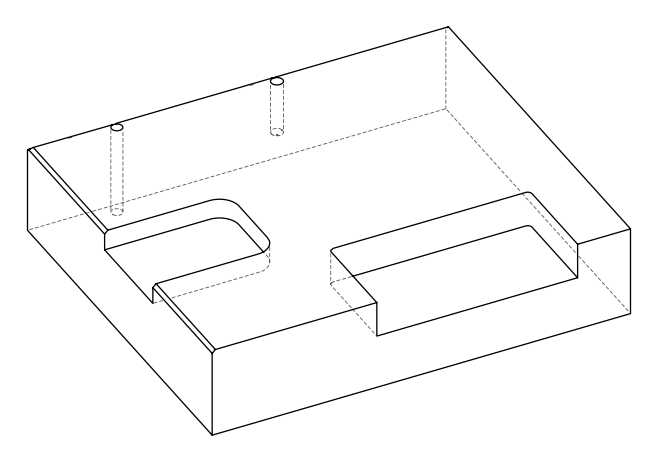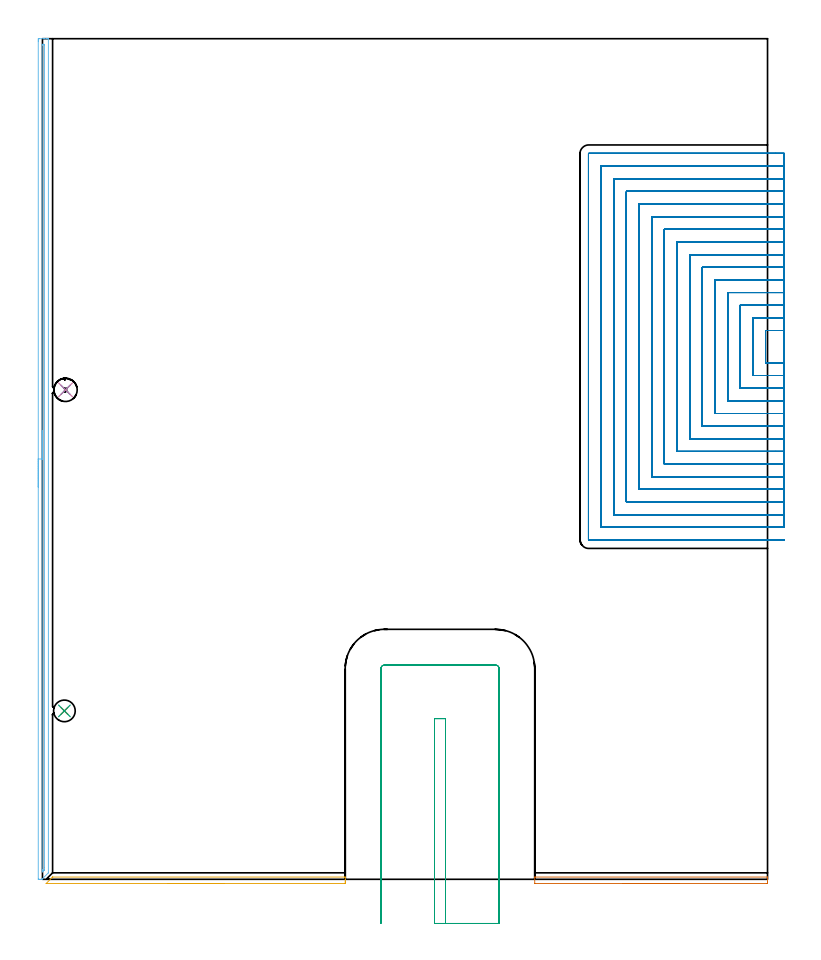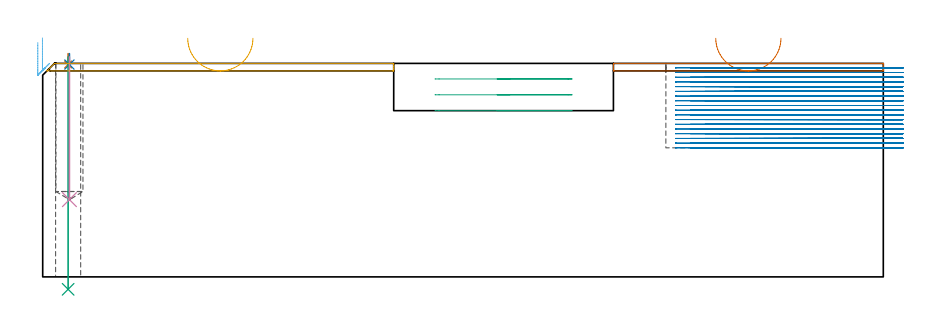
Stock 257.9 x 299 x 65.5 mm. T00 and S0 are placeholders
(PLAN: 9 operations, 5 tool changes, 169.8 min)
(1 SPOT_DRILL | STEP1HOLE | NXT0321_9005460120000 | 0.03 min | 0 mm3)
(2 SPOT_DRILL_1 | STEP1POCKET | NXT0321_9005460120000 | 0.03 min | 0 mm3)
(3 DRILL_THROUGH_HOLE_INTO_CENTER | STEP1HOLE | UGT0301_196 | 0.29 min | 3036 mm3)
(4 DRILL_BLIND_HOLE_INTO_CENTER | STEP1POCKET | UGT0301_200 | 0.18 min | 2163 mm3)
(5 AREA_MILL | FG_CHAMFER_SURFACE | UGT0205_001 | 1 min | 294 mm3)
(6 AREA_MILL_1 | FG_CHAMFER_SURFACE_1 | UGT0205_001 | 4.92 min | 1929 mm3)
(7 AREA_MILL_2 | FG_CHAMFER_SURFACE_2 | UGT0205_001 | 0.81 min | 224 mm3)
(8 MILL_SLOT | SLOT_PARTIAL_RECTANGULAR | NXT0201_008 | Follow Part, ap 1.5, ae 75% | 159.95 min | 247814 mm3)
(9 MILL_SLOT_1 | SLOT_PARTIAL_RECTANGULAR_1 | UGT0201_109 | Follow Part, ap 6.35, ae 75% | 2.6 min | 85688 mm3)
(TOOL NXT0321_9005460120000 | NC Spot Drill, 142deg, 12mm, Carbide, Uncoated | D12 PA142 FL30 Z2)
(TOOL UGT0301_196 | Twist Drill 7.7 mm | D7.7 PA118 FL73 Z2)
(TOOL UGT0301_200 | Twist Drill 8.3 mm | D8.3 PA118 FL72 Z2)
(TOOL UGT0205_001 | Chamfer Mill 20 x 3 x 45 deg. | D20 FL50 Z2)
(TOOL NXT0201_008 | ENDMILL 6mm [2P460-0600-NA 1630] | D6 FL26 Z6)
(TOOL UGT0201_109 | End Mill 25.4 mm | D25.4 FL25 Z2)
(OP 1 SPOT_DRILL)
G17 G21 G94 G90
T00 M6
G54
G17 G0 G90 X7.8 Y59.9 S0 M3
G43 Z75.5 H0
G94 G81 G98 Z65.169 F250. R68.5
G80
M5
M2
(OP 2 SPOT_DRILL_1)
G17 G21 G94 G90
T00 M6
G54
G17 G0 G90 X8.2 Y174.1 S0 M3
G43 Z75.5 H0
G94 G81 G98 Z65.143 F250. R68.5
G80
M5
M2
(OP 3 DRILL_THROUGH_HOLE_INTO_CENTER)
G17 G21 G94 G90
T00 M6
G54
G17 G0 G90 X7.8 Y59.9 S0 M3
G43 Z75.5 H0
G94 G73 G98 Z-3.813 F250. Q6.931 R67.5
G80
M5
M2
(OP 4 DRILL_BLIND_HOLE_INTO_CENTER)
G17 G21 G94 G90
T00 M6
G54
G17 G0 G90 X8.2 Y174.1 S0 M3
G43 Z75.5 H0
G94 G81 G98 Z23.7 F250. R67.5
G80
M5
M2
(OP 5 AREA_MILL)
G17 G21 G94 G90
T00 M6
G54
G17 G0 G90 X64.5 Y-1.5 S1061 M3
G43 Z75.5 H0
Z73.2
G94 G1 X64.462 Z72.328 F250.
X64.348 Z71.464
X64.159 Z70.612
X63.897 Z69.78
X63.563 Z68.974
X63.16 Z68.2
X62.692 Z67.464
X62.16 Z66.772
X61.571 Z66.129
X60.928 Z65.54
X60.236 Z65.008
X59.5 Z64.54
X58.726 Z64.137
X57.92 Z63.803
X57.088 Z63.541
X56.236 Z63.352
X55.372 Z63.238
X54.5 Z63.2
X1.383
X1.305 Y-1.497
X1.31 Y-1.489 Z63.208
X3.467 Y0.668 Z65.366
X3.575 Y0.773 Z65.469
X3.605 Y0.795 Z65.49
X3.677 Y0.8 Z65.5
X107.552
X107.69 Y0.797 Z65.488
X107.696 Y0.709 Z65.401
X107.7 Y0.613 Z65.312
Y-0.058 Z64.641
Y-0.642 Z64.058
X107.699 Y-1.219 Z63.477
X107.697 Y-1.493 Z63.204
X107.693 Y-1.495 Z63.202
X107.552 Y-1.499 Z63.201
X107.408 Y-1.5 Z63.2
X54.5
X53.628 Z63.238
X52.764 Z63.352
X51.912 Z63.541
X51.08 Z63.803
X50.274 Z64.137
X49.5 Z64.54
X48.764 Z65.008
X48.072 Z65.54
X47.429 Z66.129
X46.84 Z66.772
X46.308 Z67.464
X45.84 Z68.2
X45.437 Z68.974
X45.103 Z69.78
X44.841 Z70.612
X44.652 Z71.464
X44.538 Z72.328
X44.5 Z73.2
G0 Z75.5
M5
M2
(OP 6 AREA_MILL_1)
G17 G21 G94 G90
T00 M6
G54
G17 G0 G90 X-1.5 Y139.5 S1061 M3
G43 Z75.5 H0
Z71.9
G94 G1 Y139.538 Z71.028 F250.
Y139.652 Z70.164
Y139.841 Z69.312
Y140.103 Z68.48
Y140.437 Z67.674
Y140.84 Z66.9
Y141.309 Z66.164
Y141.84 Z65.472
Y142.429 Z64.829
Y143.072 Z64.24
Y143.764 Z63.708
Y144.5 Z63.24
Y145.274 Z62.837
Y146.08 Z62.503
Y146.912 Z62.241
Y147.764 Z62.052
Y148.628 Z61.938
Y149.5 Z61.9
Y297.958
X-1.499 Y298.371 Z61.901
X-1.494 Y298.847 Z61.902
X-1.491 Y298.991 Z61.905
X-1.025 Y299. Z62.37
X0.383 Z63.779
X0.742 Z64.137
X1.46 Z64.859
X1.714 Z65.113
X2.087 Y298.993 Z65.478
X2.097 Y298.991 Z65.488
X2.1 Y298.818 Z65.5
Y2.417
X2.095 Y2.304 Z65.49
X2.079 Y2.279 Z65.478
X0.11 Y0.309 Z63.508
X-0.018 Y0.182 Z63.38
X-0.142 Y0.061 Z63.257
X-0.195 Y0.01 Z63.202
X-0.499 Y0.001 Z62.895
X-0.86 Y0. Z62.54
X-1.19 Z62.21
X-1.268 Z62.131
X-1.493 Y0.01 Z61.905
X-1.5 Y0.066 Z61.9
Y149.5
X-0.086 Z63.314
X-0.085 Y296.583 Z63.315
X-0.08 Y296.972 Z63.32
X-0.079 Y296.989 Z63.321
X-0.065 Y296.992 Z63.335
X-0.029 Y296.997 Z63.371
X0.025 Y296.999 Z63.425
X0.094 Z63.494
X0.332 Y296.998 Z63.732
X0.571 Y296.99 Z63.971
X0.679 Y296.971 Z64.079
X0.685 Y296.64 Z64.085
Y296.583
X0.686 Y4.149 Z64.086
X0.681 Y3.373 Z64.081
X0.679 Y3.344 Z64.079
X0.656 Y3.311 Z64.056
X0.617 Y3.27 Z64.017
X0.251 Y2.913 Z63.651
X-0.079 Y2.599 Z63.321
X-0.085 Y3.254 Z63.315
Y3.311
X-0.086 Y149.5 Z63.314
Y150.372 Z63.352
Y151.237 Z63.466
Y152.088 Z63.655
Y152.92 Z63.917
Y153.726 Z64.251
Y154.5 Z64.654
Y155.236 Z65.123
Y155.928 Z65.654
Y156.571 Z66.243
Y157.16 Z66.886
Y157.692 Z67.578
Y158.16 Z68.314
Y158.563 Z69.088
Y158.897 Z69.894
Y159.159 Z70.726
Y159.348 Z71.578
Y159.462 Z72.443
Y159.5 Z73.314
G0 Z75.5
M5
M2
(OP 7 AREA_MILL_2)
G17 G21 G94 G90
T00 M6
G54
G17 G0 G90 X226.5 Y-1.5 S1061 M3
G43 Z75.5 H0
Z73.2
G94 G1 X226.462 Z72.328 F250.
X226.348 Z71.463
X226.159 Z70.612
X225.897 Z69.78
X225.563 Z68.974
X225.16 Z68.2
X224.691 Z67.464
X224.16 Z66.772
X223.571 Z66.129
X222.928 Z65.54
X222.236 Z65.008
X221.5 Z64.54
X220.726 Z64.137
X219.92 Z63.803
X219.088 Z63.541
X218.236 Z63.352
X217.372 Z63.238
X216.5 Z63.2
X175.344
X175.201 Y-1.497 Z63.203
X175.103 Y-1.491 Z63.206
X175.1 Y-1.417 Z63.28
X175.101 Y0.673 Z65.372
X175.11 Y0.797 Z65.489
X175.201 Y0.8 Z65.5
X257.799
X257.89 Y0.797 Z65.489
X257.9 Y0.672 Z65.37
Y-0.823 Z63.875
Y-1.219 Z63.477
Y-1.417 Z63.28
X257.897 Y-1.491 Z63.206
X257.799 Y-1.5 Z63.2
X216.5
X215.628 Z63.238
X214.763 Z63.352
X213.912 Z63.541
X213.08 Z63.803
X212.274 Z64.137
X211.5 Z64.54
X210.764 Z65.008
X210.072 Z65.54
X209.429 Z66.129
X208.84 Z66.772
X208.308 Z67.464
X207.84 Z68.2
X207.437 Z68.974
X207.103 Z69.78
X206.841 Z70.612
X206.652 Z71.464
X206.538 Z72.328
X206.5 Z73.2
G0 Z75.5
M5
M2
(OP 8 MILL_SLOT)
G17 G21 G94 G90
T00 M6
G54
G17 G0 G90 X263.9 Y195.2 S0 M3
G43 Z75.586 H1
Z64.142
G94 G1 X260.9 F250.
X257.2 F500.
Y183.7
X260.9
X263.9 F250.
Y199.7
X260.9
X252.7 F500.
Y179.2
X260.9
X263.9 F250.
Y204.2
X260.9
X248.2 F500.
Y174.7
X260.9
X263.9 F250.
Y208.7
X260.9
X243.7 F500.
Y170.2
X260.9
X263.9 F250.
Y213.2
X260.9
X239.2 F500.
Y165.7
X260.9
X263.9 F250.
Y217.7
X260.9
X234.7 F500.
Y161.2
X260.9
X263.9 F250.
Y222.2
X260.9
X230.2 F500.
Y156.7
X260.9
X263.9 F250.
Y226.7
X260.9
X225.7 F500.
Y152.2
X260.9
X263.9 F250.
Y231.2
X260.9
X221.2 F500.
Y147.7
X260.9
X263.9 F250.
Y235.7
X260.9
X216.7 F500.
Y143.2
X260.9
X263.9 F250.
Y240.2
X260.9
X212.2 F500.
Y138.7
X260.9
X263.9 F250.
Y244.7
X260.9
X207.7 F500.
Y134.2
X260.9
X263.9 F250.
Y249.2
X260.9
X203.2 F500.
Y129.7
X260.9
X263.9 F250.
Y253.7
X260.9
X198.7 F500.
Y125.2
X260.9
X263.9 F250.
Y258.2
X260.9
X194.3 F500.
X194.245 Y258.195
X194.205 Y258.155
X194.2 Y258.1
Y120.8
X194.205 Y120.745
X194.245 Y120.705
X194.3 Y120.7
X260.9
X263.9 F250.
G0 Y195.2 Z62.698
G1 X260.9
X257.2 F500.
Y183.7
X260.9
X263.9 F250.
Y199.7
X260.9
X252.7 F500.
Y179.2
X260.9
X263.9 F250.
Y204.2
X260.9
X248.2 F500.
Y174.7
X260.9
X263.9 F250.
Y208.7
X260.9
X243.7 F500.
Y170.2
X260.9
X263.9 F250.
Y213.2
X260.9
X239.2 F500.
Y165.7
X260.9
X263.9 F250.
Y217.7
X260.9
X234.7 F500.
Y161.2
X260.9
X263.9 F250.
Y222.2
X260.9
X230.2 F500.
Y156.7
X260.9
X263.9 F250.
Y226.7
X260.9
X225.7 F500.
Y152.2
X260.9
X263.9 F250.
Y231.2
X260.9
X221.2 F500.
Y147.7
X260.9
X263.9 F250.
Y235.7
X260.9
X216.7 F500.
Y143.2
X260.9
X263.9 F250.
Y240.2
X260.9
X212.2 F500.
Y138.7
X260.9
X263.9 F250.
Y244.7
X260.9
X207.7 F500.
Y134.2
X260.9
X263.9 F250.
Y249.2
X260.9
X203.2 F500.
Y129.7
X260.9
X263.9 F250.
Y253.7
X260.9
X198.7 F500.
Y125.2
X260.9
X263.9 F250.
Y258.2
X260.9
X194.3 F500.
X194.245 Y258.195
X194.205 Y258.155
X194.2 Y258.1
Y120.8
X194.205 Y120.745
X194.245 Y120.705
X194.3 Y120.7
X260.9
X263.9 F250.
G0 Y195.2 Z61.255
G1 X260.9
X257.2 F500.
Y183.7
X260.9
X263.9 F250.
Y199.7
X260.9
X252.7 F500.
Y179.2
X260.9
X263.9 F250.
Y204.2
X260.9
X248.2 F500.
Y174.7
X260.9
X263.9 F250.
Y208.7
X260.9
X243.7 F500.
Y170.2
X260.9
X263.9 F250.
Y213.2
X260.9
X239.2 F500.
Y165.7
X260.9
X263.9 F250.
Y217.7
X260.9
X234.7 F500.
Y161.2
X260.9
X263.9 F250.
Y222.2
X260.9
X230.2 F500.
Y156.7
X260.9
X263.9 F250.
Y226.7
X260.9
X225.7 F500.
Y152.2
X260.9
X263.9 F250.
Y231.2
X260.9
X221.2 F500.
Y147.7
X260.9
X263.9 F250.
Y235.7
X260.9
X216.7 F500.
Y143.2
X260.9
X263.9 F250.
Y240.2
X260.9
X212.2 F500.
Y138.7
X260.9
X263.9 F250.
Y244.7
X260.9
X207.7 F500.
Y134.2
X260.9
X263.9 F250.
Y249.2
X260.9
X203.2 F500.
Y129.7
X260.9
X263.9 F250.
Y253.7
X260.9
X198.7 F500.
Y125.2
X260.9
X263.9 F250.
Y258.2
X260.9
X194.3 F500.
X194.245 Y258.195
X194.205 Y258.155
X194.2 Y258.1
Y120.8
X194.205 Y120.745
X194.245 Y120.705
X194.3 Y120.7
X260.9
X263.9 F250.
G0 Y195.2 Z59.811
G1 X260.9
X257.2 F500.
Y183.7
X260.9
X263.9 F250.
Y199.7
X260.9
X252.7 F500.
Y179.2
X260.9
X263.9 F250.
Y204.2
X260.9
X248.2 F500.
Y174.7
X260.9
X263.9 F250.
Y208.7
X260.9
X243.7 F500.
Y170.2
X260.9
X263.9 F250.
Y213.2
X260.9
X239.2 F500.
Y165.7
X260.9
X263.9 F250.
Y217.7
X260.9
X234.7 F500.
Y161.2
X260.9
X263.9 F250.
Y222.2
X260.9
X230.2 F500.
Y156.7
X260.9
X263.9 F250.
Y226.7
X260.9
X225.7 F500.
Y152.2
X260.9
X263.9 F250.
Y231.2
X260.9
X221.2 F500.
Y147.7
X260.9
X263.9 F250.
Y235.7
X260.9
X216.7 F500.
Y143.2
X260.9
X263.9 F250.
Y240.2
X260.9
X212.2 F500.
Y138.7
X260.9
X263.9 F250.
Y244.7
X260.9
X207.7 F500.
Y134.2
X260.9
X263.9 F250.
Y249.2
X260.9
X203.2 F500.
Y129.7
X260.9
X263.9 F250.
Y253.7
X260.9
X198.7 F500.
Y125.2
X260.9
X263.9 F250.
Y258.2
X260.9
X194.3 F500.
X194.245 Y258.195
X194.205 Y258.155
X194.2 Y258.1
Y120.8
X194.205 Y120.745
X194.245 Y120.705
X194.3 Y120.7
X260.9
X263.9 F250.
G0 Y195.2 Z58.367
G1 X260.9
X257.2 F500.
Y183.7
X260.9
X263.9 F250.
Y199.7
X260.9
X252.7 F500.
Y179.2
X260.9
X263.9 F250.
Y204.2
X260.9
X248.2 F500.
Y174.7
X260.9
X263.9 F250.
Y208.7
X260.9
X243.7 F500.
Y170.2
X260.9
X263.9 F250.
Y213.2
X260.9
X239.2 F500.
Y165.7
X260.9
X263.9 F250.
Y217.7
X260.9
X234.7 F500.
Y161.2
X260.9
X263.9 F250.
Y222.2
X260.9
X230.2 F500.
Y156.7
X260.9
X263.9 F250.
Y226.7
X260.9
X225.7 F500.
Y152.2
X260.9
X263.9 F250.
Y231.2
X260.9
X221.2 F500.
Y147.7
X260.9
X263.9 F250.
Y235.7
X260.9
X216.7 F500.
Y143.2
X260.9
X263.9 F250.
Y240.2
X260.9
X212.2 F500.
Y138.7
X260.9
X263.9 F250.
Y244.7
X260.9
X207.7 F500.
Y134.2
X260.9
X263.9 F250.
Y249.2
X260.9
X203.2 F500.
Y129.7
X260.9
X263.9 F250.
Y253.7
X260.9
X198.7 F500.
Y125.2
X260.9
X263.9 F250.
Y258.2
X260.9
X194.3 F500.
X194.245 Y258.195
X194.205 Y258.155
X194.2 Y258.1
Y120.8
X194.205 Y120.745
X194.245 Y120.705
X194.3 Y120.7
X260.9
X263.9 F250.
G0 Y195.2 Z56.924
G1 X260.9
X257.2 F500.
Y183.7
X260.9
X263.9 F250.
Y199.7
X260.9
X252.7 F500.
Y179.2
X260.9
X263.9 F250.
Y204.2
X260.9
X248.2 F500.
Y174.7
X260.9
X263.9 F250.
Y208.7
X260.9
X243.7 F500.
Y170.2
X260.9
X263.9 F250.
Y213.2
X260.9
X239.2 F500.
Y165.7
X260.9
X263.9 F250.
Y217.7
X260.9
X234.7 F500.
Y161.2
X260.9
X263.9 F250.
Y222.2
X260.9
X230.2 F500.
Y156.7
X260.9
X263.9 F250.
Y226.7
X260.9
X225.7 F500.
Y152.2
X260.9
X263.9 F250.
Y231.2
X260.9
X221.2 F500.
Y147.7
X260.9
X263.9 F250.
Y235.7
X260.9
X216.7 F500.
Y143.2
X260.9
X263.9 F250.
Y240.2
X260.9
X212.2 F500.
Y138.7
X260.9
X263.9 F250.
Y244.7
X260.9
X207.7 F500.
Y134.2
X260.9
X263.9 F250.
Y249.2
X260.9
X203.2 F500.
Y129.7
X260.9
X263.9 F250.
Y253.7
X260.9
X198.7 F500.
Y125.2
X260.9
X263.9 F250.
Y258.2
X260.9
X194.3 F500.
X194.245 Y258.195
X194.205 Y258.155
X194.2 Y258.1
Y120.8
X194.205 Y120.745
X194.245 Y120.705
X194.3 Y120.7
X260.9
X263.9 F250.
G0 Y195.2 Z55.48
G1 X260.9
X257.2 F500.
Y183.7
X260.9
X263.9 F250.
Y199.7
X260.9
X252.7 F500.
Y179.2
X260.9
X263.9 F250.
Y204.2
X260.9
X248.2 F500.
Y174.7
X260.9
X263.9 F250.
Y208.7
X260.9
X243.7 F500.
Y170.2
X260.9
X263.9 F250.
Y213.2
X260.9
X239.2 F500.
Y165.7
X260.9
X263.9 F250.
Y217.7
X260.9
X234.7 F500.
Y161.2
X260.9
X263.9 F250.
Y222.2
X260.9
X230.2 F500.
Y156.7
X260.9
X263.9 F250.
Y226.7
X260.9
X225.7 F500.
Y152.2
X260.9
X263.9 F250.
Y231.2
X260.9
X221.2 F500.
Y147.7
X260.9
X263.9 F250.
Y235.7
X260.9
X216.7 F500.
Y143.2
X260.9
X263.9 F250.
Y240.2
X260.9
X212.2 F500.
Y138.7
X260.9
X263.9 F250.
Y244.7
X260.9
X207.7 F500.
Y134.2
X260.9
X263.9 F250.
Y249.2
X260.9
X203.2 F500.
Y129.7
X260.9
X263.9 F250.
Y253.7
X260.9
X198.7 F500.
Y125.2
X260.9
X263.9 F250.
Y258.2
X260.9
X194.3 F500.
X194.245 Y258.195
X194.205 Y258.155
X194.2 Y258.1
Y120.8
X194.205 Y120.745
X194.245 Y120.705
X194.3 Y120.7
X260.9
X263.9 F250.
G0 Y195.2 Z54.037
G1 X260.9
X257.2 F500.
Y183.7
X260.9
X263.9 F250.
Y199.7
X260.9
X252.7 F500.
Y179.2
X260.9
X263.9 F250.
Y204.2
X260.9
X248.2 F500.
Y174.7
X260.9
X263.9 F250.
Y208.7
X260.9
X243.7 F500.
Y170.2
X260.9
X263.9 F250.
Y213.2
X260.9
X239.2 F500.
Y165.7
X260.9
X263.9 F250.
Y217.7
X260.9
X234.7 F500.
Y161.2
X260.9
X263.9 F250.
Y222.2
X260.9
X230.2 F500.
Y156.7
X260.9
X263.9 F250.
Y226.7
X260.9
X225.7 F500.
Y152.2
X260.9
X263.9 F250.
Y231.2
X260.9
X221.2 F500.
Y147.7
X260.9
X263.9 F250.
Y235.7
X260.9
X216.7 F500.
Y143.2
X260.9
X263.9 F250.
Y240.2
X260.9
X212.2 F500.
Y138.7
X260.9
X263.9 F250.
Y244.7
X260.9
X207.7 F500.
Y134.2
X260.9
X263.9 F250.
Y249.2
X260.9
X203.2 F500.
Y129.7
X260.9
X263.9 F250.
Y253.7
X260.9
X198.7 F500.
Y125.2
X260.9
X263.9 F250.
Y258.2
X260.9
X194.3 F500.
X194.245 Y258.195
X194.205 Y258.155
X194.2 Y258.1
Y120.8
X194.205 Y120.745
X194.245 Y120.705
X194.3 Y120.7
X260.9
X263.9 F250.
G0 Y195.2 Z52.593
G1 X260.9
X257.2 F500.
Y183.7
X260.9
X263.9 F250.
Y199.7
X260.9
X252.7 F500.
Y179.2
X260.9
X263.9 F250.
Y204.2
X260.9
X248.2 F500.
Y174.7
X260.9
X263.9 F250.
Y208.7
X260.9
X243.7 F500.
Y170.2
X260.9
X263.9 F250.
Y213.2
X260.9
X239.2 F500.
Y165.7
X260.9
X263.9 F250.
Y217.7
X260.9
X234.7 F500.
Y161.2
X260.9
X263.9 F250.
Y222.2
X260.9
X230.2 F500.
Y156.7
X260.9
X263.9 F250.
Y226.7
X260.9
X225.7 F500.
Y152.2
X260.9
X263.9 F250.
Y231.2
X260.9
X221.2 F500.
Y147.7
X260.9
X263.9 F250.
Y235.7
X260.9
X216.7 F500.
Y143.2
X260.9
X263.9 F250.
Y240.2
X260.9
X212.2 F500.
Y138.7
X260.9
X263.9 F250.
Y244.7
X260.9
X207.7 F500.
Y134.2
X260.9
X263.9 F250.
Y249.2
X260.9
X203.2 F500.
Y129.7
X260.9
X263.9 F250.
Y253.7
X260.9
X198.7 F500.
Y125.2
X260.9
X263.9 F250.
Y258.2
X260.9
X194.3 F500.
X194.245 Y258.195
X194.205 Y258.155
X194.2 Y258.1
Y120.8
X194.205 Y120.745
X194.245 Y120.705
X194.3 Y120.7
X260.9
X263.9 F250.
G0 Y195.2 Z51.149
G1 X260.9
X257.2 F500.
Y183.7
X260.9
X263.9 F250.
Y199.7
X260.9
X252.7 F500.
Y179.2
X260.9
X263.9 F250.
Y204.2
X260.9
X248.2 F500.
Y174.7
X260.9
X263.9 F250.
Y208.7
X260.9
X243.7 F500.
Y170.2
X260.9
X263.9 F250.
Y213.2
X260.9
X239.2 F500.
Y165.7
X260.9
X263.9 F250.
Y217.7
X260.9
X234.7 F500.
Y161.2
X260.9
X263.9 F250.
Y222.2
X260.9
X230.2 F500.
Y156.7
X260.9
X263.9 F250.
Y226.7
X260.9
X225.7 F500.
Y152.2
X260.9
X263.9 F250.
Y231.2
X260.9
X221.2 F500.
Y147.7
X260.9
X263.9 F250.
Y235.7
X260.9
X216.7 F500.
Y143.2
X260.9
X263.9 F250.
Y240.2
X260.9
X212.2 F500.
Y138.7
X260.9
X263.9 F250.
Y244.7
X260.9
X207.7 F500.
Y134.2
X260.9
X263.9 F250.
Y249.2
X260.9
X203.2 F500.
Y129.7
X260.9
X263.9 F250.
Y253.7
X260.9
X198.7 F500.
Y125.2
X260.9
X263.9 F250.
Y258.2
X260.9
X194.3 F500.
X194.245 Y258.195
X194.205 Y258.155
X194.2 Y258.1
Y120.8
X194.205 Y120.745
X194.245 Y120.705
X194.3 Y120.7
X260.9
X263.9 F250.
G0 Y195.2 Z49.706
G1 X260.9
X257.2 F500.
Y183.7
X260.9
X263.9 F250.
Y199.7
X260.9
X252.7 F500.
Y179.2
X260.9
X263.9 F250.
Y204.2
X260.9
X248.2 F500.
Y174.7
X260.9
X263.9 F250.
Y208.7
X260.9
X243.7 F500.
Y170.2
X260.9
X263.9 F250.
Y213.2
X260.9
X239.2 F500.
Y165.7
X260.9
X263.9 F250.
Y217.7
X260.9
X234.7 F500.
Y161.2
X260.9
X263.9 F250.
Y222.2
X260.9
X230.2 F500.
Y156.7
X260.9
X263.9 F250.
Y226.7
X260.9
X225.7 F500.
Y152.2
X260.9
X263.9 F250.
Y231.2
X260.9
X221.2 F500.
Y147.7
X260.9
X263.9 F250.
Y235.7
X260.9
X216.7 F500.
Y143.2
X260.9
X263.9 F250.
Y240.2
X260.9
X212.2 F500.
Y138.7
X260.9
X263.9 F250.
Y244.7
X260.9
X207.7 F500.
Y134.2
X260.9
X263.9 F250.
Y249.2
X260.9
X203.2 F500.
Y129.7
X260.9
X263.9 F250.
Y253.7
X260.9
X198.7 F500.
Y125.2
X260.9
X263.9 F250.
Y258.2
X260.9
X194.3 F500.
X194.245 Y258.195
X194.205 Y258.155
X194.2 Y258.1
Y120.8
X194.205 Y120.745
X194.245 Y120.705
X194.3 Y120.7
X260.9
X263.9 F250.
G0 Y195.2 Z48.262
G1 X260.9
X257.2 F500.
Y183.7
X260.9
X263.9 F250.
Y199.7
X260.9
X252.7 F500.
Y179.2
X260.9
X263.9 F250.
Y204.2
X260.9
X248.2 F500.
Y174.7
X260.9
X263.9 F250.
Y208.7
X260.9
X243.7 F500.
Y170.2
X260.9
X263.9 F250.
Y213.2
X260.9
X239.2 F500.
Y165.7
X260.9
X263.9 F250.
Y217.7
X260.9
X234.7 F500.
Y161.2
X260.9
X263.9 F250.
Y222.2
X260.9
X230.2 F500.
Y156.7
X260.9
X263.9 F250.
Y226.7
X260.9
X225.7 F500.
Y152.2
X260.9
X263.9 F250.
Y231.2
X260.9
X221.2 F500.
Y147.7
X260.9
X263.9 F250.
Y235.7
X260.9
X216.7 F500.
Y143.2
X260.9
X263.9 F250.
Y240.2
X260.9
X212.2 F500.
Y138.7
X260.9
X263.9 F250.
Y244.7
X260.9
X207.7 F500.
Y134.2
X260.9
X263.9 F250.
Y249.2
X260.9
X203.2 F500.
Y129.7
X260.9
X263.9 F250.
Y253.7
X260.9
X198.7 F500.
Y125.2
X260.9
X263.9 F250.
Y258.2
X260.9
X194.3 F500.
X194.245 Y258.195
X194.205 Y258.155
X194.2 Y258.1
Y120.8
X194.205 Y120.745
X194.245 Y120.705
X194.3 Y120.7
X260.9
X263.9 F250.
G0 Y195.2 Z46.818
G1 X260.9
X257.2 F500.
Y183.7
X260.9
X263.9 F250.
Y199.7
X260.9
X252.7 F500.
Y179.2
X260.9
X263.9 F250.
Y204.2
X260.9
X248.2 F500.
Y174.7
X260.9
X263.9 F250.
Y208.7
X260.9
X243.7 F500.
Y170.2
X260.9
X263.9 F250.
Y213.2
X260.9
X239.2 F500.
Y165.7
X260.9
X263.9 F250.
Y217.7
X260.9
X234.7 F500.
Y161.2
X260.9
X263.9 F250.
Y222.2
X260.9
X230.2 F500.
Y156.7
X260.9
X263.9 F250.
Y226.7
X260.9
X225.7 F500.
Y152.2
X260.9
X263.9 F250.
Y231.2
X260.9
X221.2 F500.
Y147.7
X260.9
X263.9 F250.
Y235.7
X260.9
X216.7 F500.
Y143.2
X260.9
X263.9 F250.
Y240.2
X260.9
X212.2 F500.
Y138.7
X260.9
X263.9 F250.
Y244.7
X260.9
X207.7 F500.
Y134.2
X260.9
X263.9 F250.
Y249.2
X260.9
X203.2 F500.
Y129.7
X260.9
X263.9 F250.
Y253.7
X260.9
X198.7 F500.
Y125.2
X260.9
X263.9 F250.
Y258.2
X260.9
X194.3 F500.
X194.245 Y258.195
X194.205 Y258.155
X194.2 Y258.1
Y120.8
X194.205 Y120.745
X194.245 Y120.705
X194.3 Y120.7
X260.9
X263.9 F250.
G0 Y195.2 Z45.375
G1 X260.9
X257.2 F500.
Y183.7
X260.9
X263.9 F250.
Y199.7
X260.9
X252.7 F500.
Y179.2
X260.9
X263.9 F250.
Y204.2
X260.9
X248.2 F500.
Y174.7
X260.9
X263.9 F250.
Y208.7
X260.9
X243.7 F500.
Y170.2
X260.9
X263.9 F250.
Y213.2
X260.9
X239.2 F500.
Y165.7
X260.9
X263.9 F250.
Y217.7
X260.9
X234.7 F500.
Y161.2
X260.9
X263.9 F250.
Y222.2
X260.9
X230.2 F500.
Y156.7
X260.9
X263.9 F250.
Y226.7
X260.9
X225.7 F500.
Y152.2
X260.9
X263.9 F250.
Y231.2
X260.9
X221.2 F500.
Y147.7
X260.9
X263.9 F250.
Y235.7
X260.9
X216.7 F500.
Y143.2
X260.9
X263.9 F250.
Y240.2
X260.9
X212.2 F500.
Y138.7
X260.9
X263.9 F250.
Y244.7
X260.9
X207.7 F500.
Y134.2
X260.9
X263.9 F250.
Y249.2
X260.9
X203.2 F500.
Y129.7
X260.9
X263.9 F250.
Y253.7
X260.9
X198.7 F500.
Y125.2
X260.9
X263.9 F250.
Y258.2
X260.9
X194.3 F500.
X194.245 Y258.195
X194.205 Y258.155
X194.2 Y258.1
Y120.8
X194.205 Y120.745
X194.245 Y120.705
X194.3 Y120.7
X260.9
X263.9 F250.
G0 Y195.2 Z43.931
G1 X260.9
X257.2 F500.
Y183.7
X260.9
X263.9 F250.
Y199.7
X260.9
X252.7 F500.
Y179.2
X260.9
X263.9 F250.
Y204.2
X260.9
X248.2 F500.
Y174.7
X260.9
X263.9 F250.
Y208.7
X260.9
X243.7 F500.
Y170.2
X260.9
X263.9 F250.
Y213.2
X260.9
X239.2 F500.
Y165.7
X260.9
X263.9 F250.
Y217.7
X260.9
X234.7 F500.
Y161.2
X260.9
X263.9 F250.
Y222.2
X260.9
X230.2 F500.
Y156.7
X260.9
X263.9 F250.
Y226.7
X260.9
X225.7 F500.
Y152.2
X260.9
X263.9 F250.
Y231.2
X260.9
X221.2 F500.
Y147.7
X260.9
X263.9 F250.
Y235.7
X260.9
X216.7 F500.
Y143.2
X260.9
X263.9 F250.
Y240.2
X260.9
X212.2 F500.
Y138.7
X260.9
X263.9 F250.
Y244.7
X260.9
X207.7 F500.
Y134.2
X260.9
X263.9 F250.
Y249.2
X260.9
X203.2 F500.
Y129.7
X260.9
X263.9 F250.
Y253.7
X260.9
X198.7 F500.
Y125.2
X260.9
X263.9 F250.
Y258.2
X260.9
X194.3 F500.
X194.245 Y258.195
X194.205 Y258.155
X194.2 Y258.1
Y120.8
X194.205 Y120.745
X194.245 Y120.705
X194.3 Y120.7
X260.9
X263.9 F250.
G0 Y195.2 Z42.487
G1 X260.9
X257.2 F500.
Y183.7
X260.9
X263.9 F250.
Y199.7
X260.9
X252.7 F500.
Y179.2
X260.9
X263.9 F250.
Y204.2
X260.9
X248.2 F500.
Y174.7
X260.9
X263.9 F250.
Y208.7
X260.9
X243.7 F500.
Y170.2
X260.9
X263.9 F250.
Y213.2
X260.9
X239.2 F500.
Y165.7
X260.9
X263.9 F250.
Y217.7
X260.9
X234.7 F500.
Y161.2
X260.9
X263.9 F250.
Y222.2
X260.9
X230.2 F500.
Y156.7
X260.9
X263.9 F250.
Y226.7
X260.9
X225.7 F500.
Y152.2
X260.9
X263.9 F250.
Y231.2
X260.9
X221.2 F500.
Y147.7
X260.9
X263.9 F250.
Y235.7
X260.9
X216.7 F500.
Y143.2
X260.9
X263.9 F250.
Y240.2
X260.9
X212.2 F500.
Y138.7
X260.9
X263.9 F250.
Y244.7
X260.9
X207.7 F500.
Y134.2
X260.9
X263.9 F250.
Y249.2
X260.9
X203.2 F500.
Y129.7
X260.9
X263.9 F250.
Y253.7
X260.9
X198.7 F500.
Y125.2
X260.9
X263.9 F250.
Y258.2
X260.9
X194.3 F500.
X194.245 Y258.195
X194.205 Y258.155
X194.2 Y258.1
Y120.8
X194.205 Y120.745
X194.245 Y120.705
X194.3 Y120.7
X260.9
X263.9 F250.
G0 Y195.2 Z41.044
G1 X260.9
X257.2 F500.
Y183.7
X260.9
X263.9 F250.
Y199.7
X260.9
X252.7 F500.
Y179.2
X260.9
X263.9 F250.
Y204.2
X260.9
X248.2 F500.
Y174.7
X260.9
X263.9 F250.
Y208.7
X260.9
X243.7 F500.
Y170.2
X260.9
X263.9 F250.
Y213.2
X260.9
X239.2 F500.
Y165.7
X260.9
X263.9 F250.
Y217.7
X260.9
X234.7 F500.
Y161.2
X260.9
X263.9 F250.
Y222.2
X260.9
X230.2 F500.
Y156.7
X260.9
X263.9 F250.
Y226.7
X260.9
X225.7 F500.
Y152.2
X260.9
X263.9 F250.
Y231.2
X260.9
X221.2 F500.
Y147.7
X260.9
X263.9 F250.
Y235.7
X260.9
X216.7 F500.
Y143.2
X260.9
X263.9 F250.
Y240.2
X260.9
X212.2 F500.
Y138.7
X260.9
X263.9 F250.
Y244.7
X260.9
X207.7 F500.
Y134.2
X260.9
X263.9 F250.
Y249.2
X260.9
X203.2 F500.
Y129.7
X260.9
X263.9 F250.
Y253.7
X260.9
X198.7 F500.
Y125.2
X260.9
X263.9 F250.
Y258.2
X260.9
X194.3 F500.
X194.245 Y258.195
X194.205 Y258.155
X194.2 Y258.1
Y120.8
X194.205 Y120.745
X194.245 Y120.705
X194.3 Y120.7
X260.9
X263.9 F250.
G0 Y195.2 Z39.6
G1 X260.9
X257.2 F500.
Y183.7
X260.9
X263.9 F250.
Y199.7
X260.9
X252.7 F500.
Y179.2
X260.9
X263.9 F250.
Y204.2
X260.9
X248.2 F500.
Y174.7
X260.9
X263.9 F250.
Y208.7
X260.9
X243.7 F500.
Y170.2
X260.9
X263.9 F250.
Y213.2
X260.9
X239.2 F500.
Y165.7
X260.9
X263.9 F250.
Y217.7
X260.9
X234.7 F500.
Y161.2
X260.9
X263.9 F250.
Y222.2
X260.9
X230.2 F500.
Y156.7
X260.9
X263.9 F250.
Y226.7
X260.9
X225.7 F500.
Y152.2
X260.9
X263.9 F250.
Y231.2
X260.9
X221.2 F500.
Y147.7
X260.9
X263.9 F250.
Y235.7
X260.9
X216.7 F500.
Y143.2
X260.9
X263.9 F250.
Y240.2
X260.9
X212.2 F500.
Y138.7
X260.9
X263.9 F250.
Y244.7
X260.9
X207.7 F500.
Y134.2
X260.9
X263.9 F250.
Y249.2
X260.9
X203.2 F500.
Y129.7
X260.9
X263.9 F250.
Y253.7
X260.9
X198.7 F500.
Y125.2
X260.9
X263.9 F250.
Y258.2
X260.9
X194.3 F500.
X194.245 Y258.195
X194.205 Y258.155
X194.2 Y258.1
Y120.8
X194.205 Y120.745
X194.245 Y120.705
X194.3 Y120.7
X260.9
X263.9 F250.
G0 Z75.586
M5
M2
(OP 9 MILL_SLOT_1)
G17 G21 G94 G90
T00 M6
G54
G17 G0 G90 X143.35 Y-15.7 S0 M3
G43 Z75.586 H0
Z60.724
G94 G1 Y-12.7 F250.
Y57.15 F500.
X139.45
Y-12.7
Y-15.7 F250.
X162.4
Y-12.7
Y75. F500.
G3 X161.2 Y76.2 R1.2
G1 X121.6
G3 X120.4 Y75. R1.2
G1 Y-12.7
Y-15.7 F250.
G0 X143.35 Z55.862
G1 Y-12.7
Y57.15 F500.
X139.45
Y-12.7
Y-15.7 F250.
X162.4
Y-12.7
Y75. F500.
G3 X161.2 Y76.2 R1.2
G1 X121.6
G3 X120.4 Y75. R1.2
G1 Y-12.7
Y-15.7 F250.
G0 X143.35 Z51.
G1 Y-12.7
Y57.15 F500.
X139.45
Y-12.7
Y-15.7 F250.
X162.4
Y-12.7
Y75. F500.
G3 X161.2 Y76.2 R1.2
G1 X121.6
G3 X120.4 Y75. R1.2
G1 Y-12.7
Y-15.7 F250.
G0 Z75.586
M5
M2
